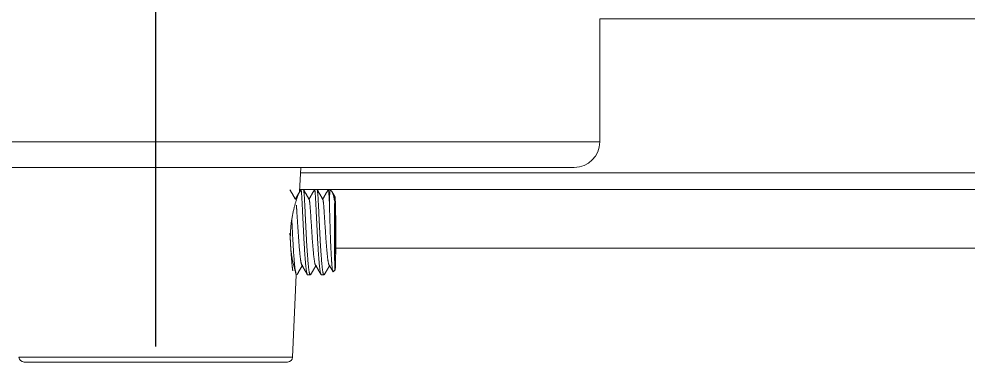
# Model space of a CAD drawing. Header units: millimetres. Extents: x 11618 to 13994, y -5897 to -2537.
# Drawn here: x 12323.3 to 12378.9, y -2791.8 to -2771.7 of the extents above; entities that cross this region are included whole.
import ezdxf

# ---------------------------------------------------------------- set-up
doc = ezdxf.new("R2010")
doc.units = ezdxf.units.MM
doc.linetypes.add('CENTERX2', pattern=[101.6, 63.5, -12.7, 12.7, -12.7])
doc.layers.add('CENTER', color=1, linetype='CENTERX2')

msp = doc.modelspace()

# ---------------------------------------------------------------- linework, layer by layer
at = {"linetype": 'Continuous', "lineweight": 18, "extrusion": (-1.22465e-16, -1, 0)}
for p, q in [((12574.607, -2771.666), (12357.312, -2771.666)), ((12357.318, -2778.866), (12357.318, -2771.666)), ((12331.318, -2780.366), (12306.818, -2780.366)), ((12331.318, -2780.366), (12355.818, -2780.366)), ((12339.741, -2781.794), (12339.802, -2780.367)), ((12339.813, -2781.666), (12339.745, -2781.666)), ((12339.817, -2781.666), (12339.966, -2781.666)), ((12340.611, -2781.666), (12339.965, -2781.666)), ((12340.617, -2781.666), (12340.766, -2781.666)), ((12341.416, -2781.666), (12340.763, -2781.666)), ((12341.417, -2781.666), (12341.517, -2781.666)), ((12574.451, -2781.666), (12341.515, -2781.666)), ((12341.632, -2781.781), (12341.518, -2781.667)), ((12341.803, -2782.916), (12341.789, -2784.166)), ((12341.83, -2782.916), (12341.803, -2782.916)), ((12341.844, -2784.166), (12341.83, -2782.916)), ((12341.789, -2784.166), (12341.844, -2784.166)), ((12341.789, -2784.166), (12341.803, -2785.416)), ((12341.83, -2785.416), (12341.844, -2784.166)), ((12341.803, -2785.416), (12341.83, -2785.416)), ((12339.331, -2791.479), (12339.535, -2786.666)), ((12340.217, -2786.666), (12340.366, -2786.666)), ((12341.017, -2786.666), (12341.166, -2786.666)), ((12341.712, -2786.471), (12341.817, -2786.366)), ((12323.606, -2791.766), (12331.172, -2791.766)), ((12339.031, -2791.766), (12331.172, -2791.766))]:
    msp.add_line(p, q, dxfattribs=at)
at = {"linetype": 'Continuous', "lineweight": 13, "extrusion": (-1.22465e-16, -1, 0)}
for p, q in [((12331.318, -2778.866), (12305.318, -2778.866)), ((12331.318, -2778.866), (12357.318, -2778.866)), ((12574.451, -2780.684), (12339.783, -2780.684)), ((12341.633, -2781.783), (12341.517, -2781.666)), ((12584.844, -2785.105), (12341.848, -2785.105)), ((12341.817, -2786.366), (12341.707, -2786.476)), ((12331.166, -2791.479), (12323.306, -2791.479)), ((12331.166, -2791.479), (12339.331, -2791.479))]:
    msp.add_line(p, q, dxfattribs=at)
at = {"linetype": 'Continuous', "lineweight": 18}
for centre, radius, start, end in [((12355.818, -2778.866), 1.5, 270, 0), ((12323.606, -2791.466), 0.3, 182.4263, 270), ((12339.031, -2791.466), 0.3, 270, 357.5737)]:
    msp.add_arc(centre, radius, start, end, dxfattribs=at)
for centre, major_axis, start_param, end_param in [((12341.517, -2784.166), (0, 2.5), 0, 0.785398), ((12341.817, -2784.166), (0, 2.2), 0.60484, 3.141593), ((12341.817, -2784.166), (0, 2.2), 3.141593, 4.500582)]:
    msp.add_ellipse(centre, major_axis=major_axis, ratio=0.018987, start_param=start_param, end_param=end_param, dxfattribs=at)
for points in [[(12339.499, -2782.237), (12339.335, -2781.954), (12339.171, -2781.671)], [(12339.813, -2781.669), (12339.653, -2781.946), (12339.491, -2782.224)], [(12340.298, -2782.235), (12340.134, -2781.953), (12339.971, -2781.671)], [(12340.612, -2781.671), (12340.452, -2781.947), (12340.291, -2782.224)], [(12341.097, -2782.234), (12340.933, -2781.951), (12340.769, -2781.669)], [(12341.413, -2781.67), (12341.252, -2781.947), (12341.091, -2782.224)], [(12341.814, -2782.092), (12341.738, -2781.961), (12341.662, -2781.829)], [(12339.588, -2786.646), (12339.74, -2786.384), (12339.891, -2786.123)], [(12339.869, -2786.086), (12340.034, -2786.368), (12340.198, -2786.651)], [(12340.385, -2786.651), (12340.538, -2786.387), (12340.691, -2786.123)], [(12340.667, -2786.081), (12340.831, -2786.363), (12340.995, -2786.646)], [(12341.186, -2786.65), (12341.338, -2786.386), (12341.491, -2786.123)], [(12341.468, -2786.083), (12341.572, -2786.262), (12341.676, -2786.441)]]:
    msp.add_open_spline(points, degree=2, dxfattribs=at)
for points, knots in [([(12339.581, -2782.19), (12339.596, -2782.147), (12339.623, -2782.068), (12339.647, -2782.003), (12339.67, -2781.944), (12339.68, -2781.919), (12339.694, -2781.885), (12339.698, -2781.874), (12339.706, -2781.855), (12339.71, -2781.847), (12339.726, -2781.81), (12339.735, -2781.795), (12339.739, -2781.792)], [0, 0, 0, 0, 0.169634, 0.339268, 0.339268, 0.508902, 0.508902, 0.593719, 0.593719, 0.678536, 0.678536, 1, 1, 1, 1]), ([(12341.793, -2782.357), (12341.778, -2782.277), (12341.764, -2782.206), (12341.743, -2782.11), (12341.736, -2782.079), (12341.723, -2782.023), (12341.716, -2781.996), (12341.695, -2781.923), (12341.682, -2781.883), (12341.664, -2781.836), (12341.657, -2781.822), (12341.648, -2781.805), (12341.645, -2781.8), (12341.639, -2781.791), (12341.636, -2781.787), (12341.633, -2781.783)], [0, 0, 0, 0, 0.25, 0.25, 0.375, 0.375, 0.5, 0.5, 0.75, 0.75, 0.875, 0.875, 0.9375, 0.9375, 1, 1, 1, 1]), ([(12339.525, -2786.556), (12339.525, -2786.555), (12339.522, -2786.549), (12339.52, -2786.542), (12339.511, -2786.521), (12339.505, -2786.503), (12339.491, -2786.461), (12339.483, -2786.436), (12339.47, -2786.393), (12339.465, -2786.378), (12339.456, -2786.346), (12339.451, -2786.329), (12339.435, -2786.276), (12339.414, -2786.199), (12339.392, -2786.109), (12339.369, -2786.013), (12339.357, -2785.962), (12339.34, -2785.881), (12339.334, -2785.853), (12339.322, -2785.795), (12339.305, -2785.708), (12339.278, -2785.552), (12339.259, -2785.419), (12339.246, -2785.315), (12339.241, -2785.28), (12339.235, -2785.226), (12339.233, -2785.208), (12339.229, -2785.171), (12339.228, -2785.153), (12339.219, -2785.061), (12339.213, -2784.985), (12339.203, -2784.833), (12339.199, -2784.756), (12339.195, -2784.599), (12339.194, -2784.519), (12339.195, -2784.418), (12339.195, -2784.397), (12339.196, -2784.357), (12339.197, -2784.296), (12339.199, -2784.235), (12339.204, -2784.114), (12339.209, -2784.034), (12339.222, -2783.874), (12339.229, -2783.794), (12339.243, -2783.676), (12339.248, -2783.636), (12339.258, -2783.558), (12339.274, -2783.442), (12339.292, -2783.33), (12339.319, -2783.184), (12339.333, -2783.113), (12339.355, -2783.009), (12339.362, -2782.974), (12339.378, -2782.907), (12339.401, -2782.808), (12339.44, -2782.652), (12339.472, -2782.538), (12339.496, -2782.456), (12339.504, -2782.429), (12339.52, -2782.377), (12339.528, -2782.352), (12339.551, -2782.278), (12339.566, -2782.233), (12339.581, -2782.19)], [0, 0, 0, 0, 0.003315, 0.023656, 0.023656, 0.064337, 0.064337, 0.105018, 0.105018, 0.125358, 0.125358, 0.145699, 0.145699, 0.18638, 0.227061, 0.227061, 0.267742, 0.267742, 0.288082, 0.288082, 0.308423, 0.349104, 0.389785, 0.389785, 0.410125, 0.410125, 0.420296, 0.420296, 0.430466, 0.430466, 0.471147, 0.471147, 0.511828, 0.511828, 0.552509, 0.552509, 0.562679, 0.562679, 0.572849, 0.59319, 0.59319, 0.633871, 0.633871, 0.674552, 0.674552, 0.694892, 0.694892, 0.715233, 0.755914, 0.755914, 0.796595, 0.796595, 0.816935, 0.816935, 0.837276, 0.877957, 0.918638, 0.918638, 0.938978, 0.938978, 0.959319, 0.959319, 1, 1, 1, 1]), ([(12341.483, -2782.399), (12341.485, -2782.486), (12341.487, -2782.577), (12341.491, -2782.722), (12341.493, -2782.772), (12341.495, -2782.848), (12341.495, -2782.874), (12341.497, -2782.926), (12341.497, -2782.952), (12341.501, -2783.085), (12341.504, -2783.194), (12341.511, -2783.417), (12341.514, -2783.531), (12341.518, -2783.677), (12341.519, -2783.706), (12341.521, -2783.765), (12341.522, -2783.795), (12341.525, -2783.883), (12341.527, -2783.942), (12341.532, -2784.119), (12341.536, -2784.236), (12341.542, -2784.412), (12341.544, -2784.47), (12341.547, -2784.558), (12341.548, -2784.587), (12341.551, -2784.645), (12341.552, -2784.674), (12341.558, -2784.817), (12341.562, -2784.928), (12341.572, -2785.145), (12341.577, -2785.25), (12341.588, -2785.453), (12341.593, -2785.548), (12341.601, -2785.683), (12341.604, -2785.727), (12341.609, -2785.811), (12341.612, -2785.852), (12341.616, -2785.911), (12341.617, -2785.93), (12341.62, -2785.968), (12341.622, -2785.986), (12341.626, -2786.04), (12341.629, -2786.074), (12341.638, -2786.169), (12341.644, -2786.225), (12341.653, -2786.298), (12341.656, -2786.32), (12341.661, -2786.35), (12341.663, -2786.359), (12341.666, -2786.377), (12341.667, -2786.386), (12341.675, -2786.425), (12341.682, -2786.447), (12341.694, -2786.475), (12341.7, -2786.48), (12341.707, -2786.476)], [0, 0, 0, 0, 0.0625, 0.0625, 0.09375, 0.09375, 0.109375, 0.109375, 0.125, 0.125, 0.1875, 0.1875, 0.25, 0.25, 0.265625, 0.265625, 0.28125, 0.28125, 0.3125, 0.3125, 0.375, 0.375, 0.40625, 0.40625, 0.421875, 0.421875, 0.4375, 0.4375, 0.5, 0.5, 0.5625, 0.5625, 0.625, 0.625, 0.65625, 0.65625, 0.6875, 0.6875, 0.703125, 0.703125, 0.71875, 0.71875, 0.75, 0.75, 0.8125, 0.8125, 0.84375, 0.84375, 0.859375, 0.859375, 0.875, 0.875, 0.9375, 0.9375, 1, 1, 1, 1]), ([(12341.837, -2782.546), (12341.835, -2782.48), (12341.834, -2782.421), (12341.83, -2782.316), (12341.829, -2782.271), (12341.826, -2782.223), (12341.826, -2782.214), (12341.825, -2782.196), (12341.824, -2782.172), (12341.821, -2782.138), (12341.819, -2782.119), (12341.817, -2782.104), (12341.816, -2782.099), (12341.815, -2782.093), (12341.814, -2782.092), (12341.813, -2782.09), (12341.813, -2782.09), (12341.811, -2782.09), (12341.811, -2782.092), (12341.808, -2782.103), (12341.806, -2782.118), (12341.803, -2782.151), (12341.802, -2782.163), (12341.8, -2782.193), (12341.799, -2782.209), (12341.796, -2782.264), (12341.795, -2782.307), (12341.793, -2782.357)], [0, 0, 0, 0, 0.125, 0.125, 0.25, 0.25, 0.28125, 0.28125, 0.3125, 0.375, 0.4375, 0.4375, 0.5, 0.5, 0.53125, 0.53125, 0.5625, 0.5625, 0.625, 0.625, 0.75, 0.75, 0.8125, 0.8125, 0.875, 0.875, 1, 1, 1, 1]), ([(12341.857, -2784.629), (12341.858, -2784.525), (12341.858, -2784.421), (12341.858, -2784.265), (12341.858, -2784.213), (12341.857, -2784.11), (12341.857, -2784.058), (12341.857, -2783.955), (12341.857, -2783.904), (12341.856, -2783.802), (12341.856, -2783.753), (12341.855, -2783.605), (12341.854, -2783.51), (12341.853, -2783.372), (12341.852, -2783.326), (12341.852, -2783.259), (12341.851, -2783.237), (12341.851, -2783.194), (12341.85, -2783.172), (12341.849, -2783.067), (12341.848, -2782.988), (12341.846, -2782.878), (12341.845, -2782.842), (12341.844, -2782.791), (12341.843, -2782.774), (12341.843, -2782.742), (12341.842, -2782.726), (12341.84, -2782.648), (12341.839, -2782.593), (12341.837, -2782.546)], [0, 0, 0, 0, 0.125, 0.125, 0.1875, 0.1875, 0.25, 0.25, 0.3125, 0.3125, 0.375, 0.375, 0.5, 0.5, 0.5625, 0.5625, 0.59375, 0.59375, 0.625, 0.625, 0.75, 0.75, 0.8125, 0.8125, 0.84375, 0.84375, 0.875, 0.875, 1, 1, 1, 1])]:
    msp.add_open_spline(points, degree=3, knots=knots, dxfattribs=at)
for points, weights, knots in [([(12339.817, -2781.666), (12339.847, -2781.666), (12339.883, -2782.399), (12339.919, -2783.131), (12339.969, -2784.166), (12340.019, -2785.202), (12340.083, -2785.934), (12340.147, -2786.666), (12340.217, -2786.666)], [1, 0.923879532511, 1, 0.923879532511, 1, 0.923879532511, 1, 0.923879532511, 1], [0, 0, 0, 0.25, 0.25, 0.5, 0.5, 0.75, 0.75, 1, 1, 1]), ([(12340.366, -2786.666), (12340.298, -2786.666), (12340.235, -2785.957), (12340.171, -2785.235), (12340.12, -2784.2), (12340.07, -2783.164), (12340.034, -2782.422), (12339.998, -2781.68), (12339.967, -2781.667), (12339.967, -2781.666), (12339.966, -2781.666)], [0.997418642263, 0.925192870961, 1, 0.923879532511, 1, 0.923879532511, 1, 0.923879532511, 1, 0.99868666155, 0.997418642262], [0, 0, 0, 0.245687, 0.245687, 0.495687, 0.495687, 0.745687, 0.745687, 0.995687, 0.995687, 1, 1, 1]), ([(12340.617, -2781.666), (12340.647, -2781.666), (12340.683, -2782.399), (12340.719, -2783.131), (12340.769, -2784.166), (12340.819, -2785.202), (12340.883, -2785.934), (12340.947, -2786.666), (12341.017, -2786.666)], [1, 0.923879532511, 1, 0.923879532511, 1, 0.923879532511, 1, 0.923879532511, 1], [0, 0, 0, 0.25, 0.25, 0.5, 0.5, 0.75, 0.75, 1, 1, 1]), ([(12341.166, -2786.666), (12341.097, -2786.666), (12341.035, -2785.957), (12340.97, -2785.235), (12340.92, -2784.2), (12340.87, -2783.164), (12340.834, -2782.422), (12340.797, -2781.68), (12340.767, -2781.667), (12340.767, -2781.666), (12340.766, -2781.666)], [0.997418642263, 0.925192870961, 1, 0.923879532511, 1, 0.923879532511, 1, 0.923879532511, 1, 0.99868666155, 0.997418642262], [0, 0, 0, 0.245687, 0.245687, 0.495687, 0.495687, 0.745687, 0.745687, 0.995687, 0.995687, 1, 1, 1]), ([(12340.286, -2782.233), (12340.289, -2782.229), (12340.292, -2782.229), (12340.327, -2782.236), (12340.366, -2782.808), (12340.405, -2783.381), (12340.455, -2784.183), (12340.506, -2784.985), (12340.566, -2785.548), (12340.627, -2786.11), (12340.693, -2786.104), (12340.7, -2786.103), (12340.707, -2786.094)], [0.987296183786, 0.993005361021, 1, 0.923879532511, 1, 0.923879532511, 1, 0.923879532511, 1, 0.923879532511, 1, 0.990914202175, 0.98399738005], [0, 0, 0, 0.02182, 0.02182, 0.259279, 0.259279, 0.496738, 0.496738, 0.734197, 0.734197, 0.971657, 0.971657, 1, 1, 1]), ([(12341.083, -2782.238), (12341.087, -2782.229), (12341.092, -2782.229), (12341.127, -2782.236), (12341.166, -2782.808), (12341.205, -2783.381), (12341.255, -2784.183), (12341.305, -2784.985), (12341.366, -2785.548), (12341.427, -2786.11), (12341.492, -2786.104), (12341.504, -2786.102), (12341.515, -2786.082)], [0.982081453093, 0.989627259985, 1, 0.923879532511, 1, 0.923879532511, 1, 0.923879532511, 1, 0.923879532511, 1, 0.986014057602, 0.977167510461], [0, 0, 0, 0.031543, 0.031543, 0.263025, 0.263025, 0.494506, 0.494506, 0.725988, 0.725988, 0.957469, 0.957469, 1, 1, 1]), ([(12339.548, -2782.575), (12339.557, -2782.679), (12339.566, -2782.808), (12339.605, -2783.381), (12339.656, -2784.183), (12339.706, -2784.985), (12339.767, -2785.548), (12339.827, -2786.11), (12339.893, -2786.104), (12339.904, -2786.102), (12339.916, -2786.08)], [0.97220529031, 0.981706107471, 1, 0.923879532511, 1, 0.923879532511, 1, 0.923879532511, 1, 0.98553841189, 0.976571733035], [0, 0, 0, 0.07006, 0.07006, 0.361579, 0.361579, 0.653098, 0.653098, 0.944616, 0.944616, 1, 1, 1]), ([(12339.566, -2786.666), (12339.498, -2786.666), (12339.435, -2785.957), (12339.371, -2785.235), (12339.321, -2784.2), (12339.3, -2783.777), (12339.281, -2783.376)], [0.997418642261, 0.925192870962, 1, 0.923879532511, 1, 0.967463012399, 0.962741291758], [0, 0, 0, 0.407747, 0.407747, 0.822652, 0.822652, 1, 1, 1]), ([(12339.172, -2784.208), (12339.221, -2785.219), (12339.283, -2785.934), (12339.311, -2786.247), (12339.341, -2786.433)], [0.996797190136, 0.9255161242, 1, 0.966040712636, 0.962381638508], [0, 0, 0, 0.686847, 0.686847, 1, 1, 1])]:
    msp.add_rational_spline(points, weights, degree=2, knots=knots, dxfattribs=at)
msp.add_rational_spline([(12341.417, -2781.666), (12341.447, -2781.666), (12341.483, -2782.399)], [1, 0.923879532511, 1], degree=2, dxfattribs=at)
at = {"layer": 'CENTER', "ltscale": 0.5}
msp.add_line((12331.318, -3298.86), (12331.318, -2756.666), dxfattribs=at)

doc.saveas('drawing.dxf')
